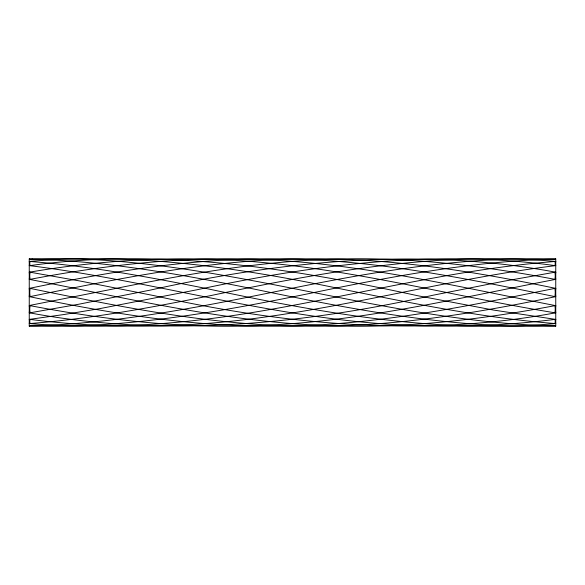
<?xml version="1.0" encoding="UTF-8"?>
<svg xmlns="http://www.w3.org/2000/svg" width="585" height="585" viewBox="0 0 585 585"><rect width="100%" height="100%" fill="white"/><g stroke="black" fill="none" stroke-linecap="round" stroke-linejoin="round"><path stroke-width="0.88" d="M555.75 258.804L555.75 326.196M29.25 258.804L29.25 326.196M30.084 288.383L29.25 296.617C109.329 313.238 190.681 326.584 272.712 326.196C357.23 326.393 440.805 311.564 523.326 294.723L554.916 288.383L555.75 296.617C474.303 313.538 391.511 327.015 308.076 326.174C214.154 325.977 121.702 307.045 30.084 288.383M555.75 288.383L554.916 296.617C462.618 277.809 369.449 258.753 274.818 258.811C192.085 258.197 110.009 271.608 29.25 288.383L30.084 296.617C121.709 277.963 214.147 259.016 308.076 258.826C391.511 257.985 474.303 271.462 555.75 288.383M30.084 272.208L29.25 279.345C123.179 297.355 216.874 319.907 312.726 324.924C393.902 329.786 475.225 320.777 554.916 305.655L555.75 312.792C422.538 337.574 285.729 324.916 154.338 295.703L80.628 281.122L30.084 272.208M30.084 305.655L29.25 312.792C163.186 337.75 300.705 324.697 432.768 295.286L504.372 281.122L554.916 272.208L555.75 279.345C462.501 297.217 369.515 319.585 274.38 324.807C192.509 329.918 110.463 320.916 30.084 305.655M555.75 272.208L554.916 279.345C482.098 265.619 408.008 256.676 333.786 259.184C257.802 261.246 182.769 274.862 108.444 289.926L30.522 305.26L29.25 305.655L30.084 312.792L78.522 304.28L150.126 290.138C282.899 260.639 421.076 246.994 555.75 272.208M555.75 305.655L554.916 312.792C459.247 297.385 365.15 272.31 268.5 263.06C188.816 254.899 108.145 258.855 29.25 272.208L30.084 279.345C110.463 264.084 192.509 255.082 274.38 260.193C369.515 265.422 462.501 287.776 555.75 305.655M30.084 261.48L29.25 265.597C129.526 277.948 227.324 304.887 327.468 318.028C402.816 328.287 479.459 328.916 554.916 319.403L555.75 323.52C438.414 334.181 321.319 312.865 206.988 288.661C148.48 276.924 89.637 266.087 30.084 261.48M30.084 319.403L29.25 323.52C105.6 329.962 182.557 324.382 257.97 311.586C356.938 295.037 454.582 269.093 554.916 261.48L555.75 265.597C458.289 277.604 363.175 303.381 265.956 316.894C187.887 328.148 108.357 329.311 30.084 319.403M555.75 261.48L554.916 265.597C435.247 249.122 314.182 264.61 196.896 289.787L100.02 308.58L64.218 314.489L29.25 319.403L30.084 323.52C91.07 318.803 151.303 307.549 211.2 295.498C324.222 271.718 439.81 250.877 555.75 261.48M555.75 319.403L554.916 323.52C482.479 317.94 411.197 303.052 340.104 288.734C238.117 267.52 133.599 252.164 29.25 261.48L30.084 265.597C159.866 247.389 290.73 268.149 417.588 295.703L493.404 310.043L555.75 319.403M285.348 289.641C200.889 306.876 115.728 323.98 29.25 325.94C129.724 329.114 229.13 310.152 327.03 289.86C402.443 274.548 478.618 260.844 555.75 259.06C464.644 256.237 374.276 271.396 285.348 289.641M32.19 259.009L29.25 259.06C105.658 260.837 181.145 274.285 255.864 289.436C354.459 309.874 454.56 329.143 555.75 325.94C378.941 322.225 209.832 252.632 32.19 259.009"/></g></svg>
